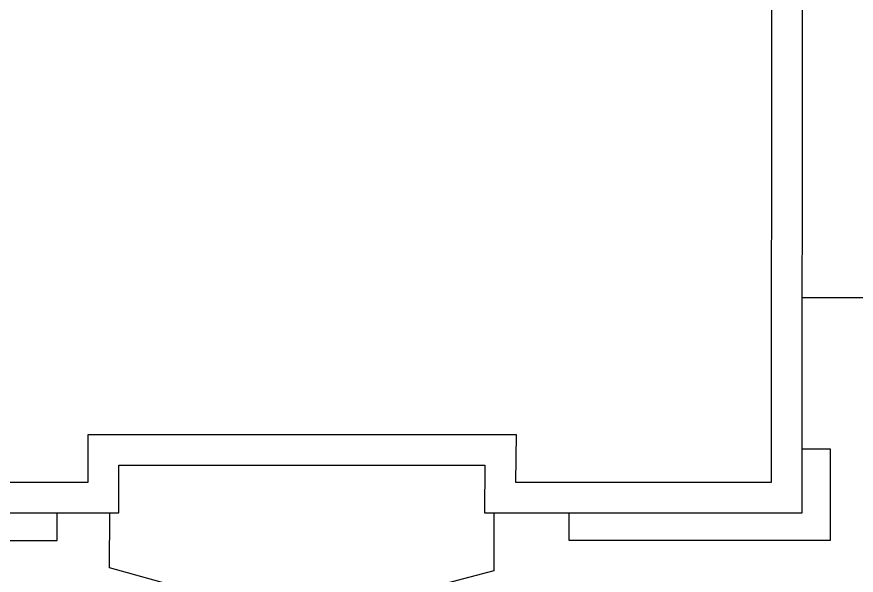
# Model space of a CAD drawing. Extents: x 302512 to 1034855, y -184136 to 410364.
# Drawn here: x 632295 to 643219, y 150581 to 157844 of the extents above; entities that cross this region are included whole.
import ezdxf

# ---------------------------------------------------------------- set-up
doc = ezdxf.new("R2010")
doc.units = 0
doc.header["$MEASUREMENT"] = 0
for name, color, linetype in [('WALL', 4, 'Continuous'), ('WZ', 2, 'Continuous'), ('道路线', 161, 'Continuous')]:
    doc.layers.add(name, color=color, linetype=linetype)

# ---------------------------------------------------------------- blocks, each defined once
blk = doc.blocks.new('A$C23AC53F4')
at = {"layer": 'WZ'}
for p, q in [((20046, 1189), (20052, 10889)), ((19647, 1589), (19652, 10489)), ((10750, 1589), (10750, 2209)), ((10750, 2209), (16320, 2209)), ((16320, 2209), (16314, 1589)), ((11150, 1189), (11150, 1809)), ((11150, 1809), (15916, 1809)), ((15916, 1809), (15910, 1189)), ((7710, 1589), (10750, 1589)), ((16314, 1589), (19647, 1589)), ((7310, 1189), (11150, 1189)), ((15910, 1189), (20046, 1189))]:
    blk.add_line(p, q, dxfattribs=at)
for points in [[(7310, 2022), (6947, 2022), (6947, 829), (10347, 829), (10347, 1189)], [(20047, 2022), (20410, 2022), (20410, 829), (17010, 829), (17010, 1189)], [(16030, 1189), (16030, 433), (14386, 0), (12684, 11), (11030, 473), (11033, 1190)]]:
    blk.add_lwpolyline(points, dxfattribs=at)

msp = doc.modelspace()

# ---------------------------------------------------------------- linework, layer by layer
at = {"layer": '道路线'}
msp.add_line((642520, 154193), (670607, 154193), dxfattribs=at)

# ---------------------------------------------------------------- block references
at = {"layer": 'WALL'}
msp.add_blockref('A$C23AC53F4', (622472, 150204), dxfattribs=at)

doc.saveas('drawing.dxf')
